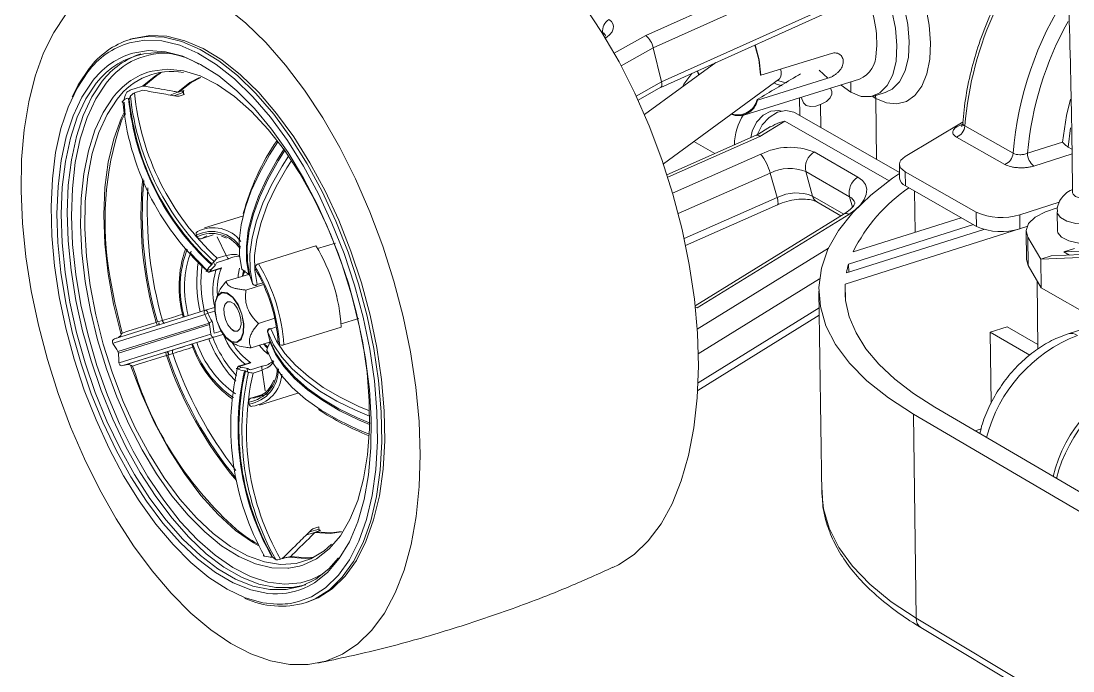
# Model space of a CAD drawing. Header units: millimetres. Extents: x -151 to 157, y -71 to 282.
# Drawn here: x -151.3 to -66.5, y 12.4 to 64.8 of the extents above; entities that cross this region are included whole.
import ezdxf

# ---------------------------------------------------------------- set-up
doc = ezdxf.new("R2010")
doc.units = ezdxf.units.MM

msp = doc.modelspace()

# ---------------------------------------------------------------- linework, layer by layer
at = {"color": 8, "linetype": 'Continuous', "lineweight": 15}
for p, q in [((-100.89, 63.614), (-80.064, 72.964)), ((-81.057, 71.27), (-100.299, 62.625)), ((-99.643, 59.871), (-80.907, 68.303)), ((-103.446, 62.182), (-100.89, 63.614)), ((-100.299, 62.625), (-102.891, 61.172)), ((-86.212, 60.167), (-86.912, 60.807)), ((-101.675, 58.73), (-99.643, 59.871)), ((-88.485, 57.164), (-88.507, 58.591)), ((-82.366, 58.539), (-82.655, 58.718)), ((-86.806, 58.043), (-86.777, 56.188)), ((-81.287, 51.897), (-89.693, 56.71)), ((-75.46, 56.398), (-75.371, 56.425)), ((-75.38, 56.363), (-75.46, 56.398)), ((-66.656, 56.162), (-66.834, 54.599)), ((-91.711, 55.471), (-99.138, 52.197)), ((-98.744, 50.898), (-91.619, 54.041)), ((-66.53, 54.06), (-69.619, 53.089)), ((-90.869, 52.523), (-98.291, 49.246)), ((-79.225, 51.077), (-79.18, 47.75)), ((-97.813, 47.234), (-90.314, 50.548)), ((-87.455, 50.665), (-84.937, 49.214)), ((-84.476, 50.611), (-84.243, 49.776)), ((-96.76, 39.919), (-86.171, 46.464)), ((-135.92, 44.769), (-136.287, 44.656)), ((-86.897, 43.992), (-96.672, 37.943)), ((-96.691, 35.592), (-86.93, 41.641)), ((-136.472, 41.118), (-136.632, 41.068)), ((-135.665, 41.388), (-136.223, 41.215)), ((-136.679, 39.32), (-135.98, 39.539)), ((-143.778, 38.819), (-143.881, 38.785)), ((-143.394, 37.218), (-143.37, 37.226)), ((-142.312, 36.956), (-142.044, 36.209)), ((-133.82, 36.736), (-133.451, 36.852)), ((-127.251, 23.795), (-128.017, 23.591)), ((-128.82, 20.821), (-129.69, 20.661))]:
    msp.add_line(p, q, dxfattribs=at)
at = {"color": 7, "linetype": 'Continuous', "lineweight": 15}
for p, q in [((-99.695, 59.434), (-80.687, 67.99)), ((-104.158, 63.68), (-104.175, 63.652)), ((-142.266, 63.373), (-142.501, 63.302)), ((-99.643, 59.871), (-100.299, 62.625)), ((-85.934, 62.171), (-91.618, 60.419)), ((-95.263, 61.429), (-101.006, 57.231)), ((-91.618, 60.419), (-91.658, 60.456)), ((-101.525, 58.405), (-99.691, 59.436)), ((-99.487, 53.261), (-90.122, 60.122)), ((-93.005, 57.199), (-83.674, 60.086)), ((-91.891, 58.412), (-86.212, 60.167)), ((-138.138, 58.854), (-138.284, 59.145)), ((-88.367, 58.634), (-88.179, 58.176)), ((-85.914, 59.107), (-86.019, 59.361)), ((-82.524, 58.735), (-81.53, 59.043)), ((-142.88, 57.204), (-142.974, 58.237)), ((-92.666, 57.438), (-92.301, 57.686)), ((-80.441, 52.566), (-88.871, 57.385)), ((-90.856, 56.267), (-92.001, 55.564)), ((-89.693, 56.71), (-91.711, 55.471)), ((-75.316, 56.658), (-79.991, 53.847)), ((-75.178, 56.318), (-71.284, 54.113)), ((-91.994, 55.567), (-99.2, 52.391)), ((-71.946, 53.218), (-75.838, 55.427)), ((-97.02, 55.068), (-95.334, 54.095)), ((-70.116, 54.12), (-67.308, 55.001)), ((-66.834, 54.599), (-66.536, 54.444)), ((-87.327, 54.22), (-83.793, 52.193)), ((-84.476, 50.611), (-88.007, 52.642)), ((-88.007, 52.642), (-87.455, 50.665)), ((-80.451, 53.231), (-80.435, 52.1)), ((-79.982, 52.633), (-74.253, 49.359)), ((-79.982, 52.633), (-79.967, 51.502)), ((-90.869, 52.523), (-90.314, 50.548)), ((-80.44, 52.491), (-81.005, 52.096)), ((-87.11, 50.197), (-85.163, 49.075)), ((-87.11, 50.197), (-87.093, 50.188)), ((-67.555, 50.17), (-70.753, 49.159)), ((-97.698, 46.691), (-90.295, 49.963)), ((-84.898, 49.238), (-96.927, 41.812)), ((-74.239, 48.223), (-74.253, 49.359)), ((-67.732, 49.396), (-67.716, 47.87)), ((-133.417, 49.035), (-136.487, 48.09)), ((-84.53, 49.187), (-96.75, 41.641)), ((-84.549, 45.185), (-74.484, 48.363)), ((-75.462, 48.923), (-84.184, 46.172)), ((-70.753, 49.159), (-70.74, 48.024)), ((-137.076, 47.382), (-137.148, 47.527)), ((-135.792, 47.526), (-136.76, 47.228)), ((-84.722, 44.475), (-73.633, 47.98)), ((-70.24, 47.839), (-70.216, 45.553)), ((-134.734, 45.885), (-135.476, 47.372)), ((-127.372, 46.426), (-125.938, 46.869)), ((-69.054, 45.568), (-70.094, 47.34)), ((-70.069, 45.053), (-70.094, 47.34)), ((-136.287, 44.656), (-137.684, 46.106)), ((-132.141, 45.211), (-127.504, 46.645)), ((-68.202, 45.839), (-69.054, 45.568)), ((-63.238, 46.056), (-68.202, 45.839)), ((-66.328, 46.434), (-67.179, 46.164)), ((-67.179, 46.164), (-62.213, 46.382)), ((-67.179, 46.164), (-66.723, 45.903)), ((-135.642, 45.061), (-135.776, 45.33)), ((-69.054, 45.568), (-64.093, 45.783)), ((-69.03, 43.276), (-69.054, 45.568)), ((-136.124, 44.527), (-135.283, 44.787)), ((-136.076, 44.574), (-135.135, 44.865)), ((-132.94, 44.35), (-134.743, 43.792)), ((-133.25, 44.668), (-133.429, 44.199)), ((-132.27, 44.753), (-132.282, 44.749)), ((-126.36, 44.291), (-126.354, 44.295)), ((-131.736, 43.524), (-133.147, 43.086)), ((-84.821, 42.524), (-84.837, 43.562)), ((-69.356, 43.834), (-69.297, 38.308)), ((-135.322, 42.938), (-135.526, 42.503)), ((-86.951, 42.984), (-86.696, 26.697)), ((-136.426, 41.46), (-135.693, 41.688)), ((-134.825, 41.98), (-134.875, 41.828)), ((-136.632, 41.068), (-143.778, 38.819)), ((-136.426, 41.46), (-143.755, 39.149)), ((-130.831, 40.807), (-132.143, 40.398)), ((-125.481, 40.356), (-124.051, 40.803)), ((-96.719, 34.985), (-86.921, 41.059)), ((-136.127, 40.426), (-143.473, 38.12)), ((-136.089, 40.303), (-143.435, 37.998)), ((-140.129, 40.278), (-140.17, 40.428)), ((-130.098, 38.654), (-125.466, 40.101)), ((-71.773, 40.114), (-73.123, 39.682)), ((-64.084, 40.437), (-66.849, 39.551)), ((-136.679, 39.32), (-143.37, 37.226)), ((-135.748, 39.283), (-143.082, 36.99)), ((-136.157, 39.154), (-137.123, 38.854)), ((-136.157, 39.154), (-135.831, 39.256)), ((-135.015, 39.511), (-135.831, 39.256)), ((-134.267, 39.871), (-134.139, 39.774)), ((-131.4, 39.687), (-131.398, 39.682)), ((-139.017, 38.257), (-139.444, 38.124)), ((-137.449, 38.752), (-137.528, 38.727)), ((-134.42, 38.946), (-134.005, 38.703)), ((-131.243, 38.889), (-132.737, 38.423)), ((-131.714, 38.742), (-131.441, 38.518)), ((-130.465, 38.956), (-130.477, 38.952)), ((-139.357, 37.833), (-139.456, 38.118)), ((-143.082, 36.99), (-142.934, 37.036)), ((-132.919, 37.198), (-133.759, 36.935)), ((-132.753, 37.218), (-133.693, 36.924)), ((-133.059, 36.77), (-133.017, 36.475)), ((-131.845, 36.61), (-131.61, 34.963)), ((-132.922, 34.048), (-132.9, 33.887)), ((-131.788, 34.655), (-132.75, 34.354)), ((-132.246, 34.432), (-131.279, 34.736)), ((-132.046, 33.798), (-128.96, 34.768)), ((-12.685, -4.359), (-77.595, 33.633)), ((-79.324, 33.077), (-14.451, -4.974)), ((-79.324, 33.077), (-79.102, 16.617)), ((-74.347, 31.732), (-73.867, 31.887)), ((-128.268, 23.344), (-127.591, 23.524)), ((-130.367, 21.376), (-130.219, 21.424)), ((-128.378, 17.855), (-128.145, 17.93)), ((-79.102, 16.617), (-14.536, -22.082)), ((-78.724, 15.865), (-14.167, -22.855))]:
    msp.add_line(p, q, dxfattribs=at)
at = {"color": 144, "linetype": 'Continuous', "lineweight": 0}
for p, q in [((-104.371, 63.84), (-104.459, 63.89)), ((-104.335, 63.691), (-104.371, 63.84)), ((-96.764, 60.753), (-96.64, 60.422)), ((-96.61, 60.444), (-96.732, 60.768)), ((-142.159, 59.328), (-141.48, 59.533)), ((-84.381, 59.868), (-84.368, 59.033)), ((-141.469, 59.201), (-142.148, 58.996)), ((-138.584, 59.06), (-139.272, 58.815)), ((-138.96, 58.76), (-138.223, 59.023)), ((-138.548, 59.065), (-138.149, 59.185)), ((-138.138, 58.854), (-138.537, 58.733)), ((-82.296, 53.626), (-82.366, 58.539)), ((-91.891, 58.412), (-91.932, 58.449)), ((-79.967, 51.502), (-74.239, 48.223)), ((-84.837, 43.562), (-70.17, 48.204)), ((-135.469, 45.658), (-134.734, 45.885)), ((-134.528, 45.608), (-135.469, 45.317)), ((-132.437, 44.858), (-132.402, 44.973)), ((-126.711, 45.144), (-126.71, 45.147)), ((-84.539, 44.532), (-84.549, 45.185)), ((-70.069, 45.053), (-70.216, 45.553)), ((-70.069, 45.053), (-69.03, 43.276)), ((-132.625, 43.621), (-132.624, 43.616)), ((-132.257, 43.528), (-131.802, 43.669)), ((7.275, -0.514), (-69.03, 43.276)), ((-125.83, 42.588), (-125.842, 42.614)), ((-140.28, 40.508), (-139.883, 40.631)), ((-130.694, 40.109), (-131.148, 39.968)), ((-69.301, 38.686), (-71.773, 40.114)), ((-135.015, 39.511), (-135.748, 39.283)), ((-135.72, 39.601), (-135.161, 39.775)), ((-73.123, 39.682), (-73.056, 33.96)), ((-69.932, 37.836), (-73.123, 39.682)), ((-139.413, 38.134), (-139.017, 38.257)), ((-130.543, 38.775), (-130.448, 38.701)), ((-139.054, 37.968), (-139.45, 37.845)), ((-132.773, 36.66), (-131.832, 36.955)), ((-131.845, 36.61), (-132.579, 36.381)), ((-127.675, 23.862), (-127.278, 23.989)), ((-127.278, 23.989), (-127.233, 23.667)), ((-127.099, 23.71), (-127.496, 23.583))]:
    msp.add_line(p, q, dxfattribs=at)
at = {"color": 8, "linetype": 'Continuous', "lineweight": 15, "flags": 128}
for points in [[(-81.558, 59.035), (-81.024, 59.29), (-80.434, 59.889), (-79.995, 60.758), (-79.73, 61.856), (-79.652, 63.127), (-79.766, 64.506), (-80.066, 65.925), (-80.536, 67.31), (-80.811, 67.934)], [(-78.501, 66.605), (-78.321, 65.933), (-78.045, 64.46), (-77.939, 63.031), (-78.009, 61.701), (-78.25, 60.521), (-78.653, 59.538), (-79.202, 58.789), (-79.876, 58.301), (-80.648, 58.094), (-81.489, 58.175), (-82.366, 58.539)], [(-103.878, 64.896), (-103.679, 64.746), (-103.55, 64.567), (-103.497, 64.364), (-103.523, 64.147), (-103.625, 63.923), (-103.8, 63.701), (-104.042, 63.489), (-104.17, 63.399)], [(-142.501, 63.302), (-142.458, 63.315), (-141.144, 63.542), (-139.757, 63.48), (-138.314, 63.128), (-136.833, 62.489), (-135.333, 61.57), (-133.834, 60.382), (-132.354, 58.94), (-130.913, 57.26), (-129.529, 55.365), (-128.221, 53.278), (-127.006, 51.027), (-125.9, 48.639), (-124.917, 46.147), (-124.07, 43.583), (-123.371, 40.979), (-122.828, 38.371), (-122.448, 35.792), (-122.236, 33.275), (-122.195, 30.854), (-122.325, 28.559), (-122.623, 26.42), (-123.086, 24.464), (-123.706, 22.716), (-124.476, 21.197), (-125.384, 19.926), (-126.42, 18.917), (-127.568, 18.184), (-128.378, 17.855)], [(-128.325, 19.315), (-129.423, 19.081), (-130.736, 19.081), (-132.102, 19.361), (-133.505, 19.917), (-134.926, 20.741), (-136.347, 21.821), (-137.749, 23.142), (-139.114, 24.687), (-140.427, 26.435), (-141.669, 28.365), (-142.826, 30.451), (-143.882, 32.667), (-144.826, 34.985), (-145.645, 37.375), (-146.328, 39.808), (-146.868, 42.252), (-147.257, 44.678), (-147.49, 47.054), (-147.564, 49.35), (-147.477, 51.537), (-147.232, 53.588), (-146.829, 55.475), (-146.274, 57.175), (-145.574, 58.664), (-144.737, 59.923)], [(-67.308, 55.001), (-66.984, 57.158), (-66.665, 58.493)], [(-142.926, 57.306), (-143.124, 56.881), (-143.224, 56.65)], [(-90.295, 49.963), (-90.294, 49.963), (-90.257, 50.005), (-90.24, 50.089), (-90.244, 50.211), (-90.269, 50.365), (-90.314, 50.548)], [(-62.681, 49.446), (-62.753, 49.19), (-63.106, 48.848), (-63.713, 48.576), (-64.501, 48.406), (-65.374, 48.359), (-66.227, 48.44), (-66.956, 48.64), (-67.474, 48.934), (-67.717, 49.287), (-67.732, 49.396)], [(-133.786, 44.088), (-133.766, 44.29), (-133.666, 44.838)], [(-133.242, 44.592), (-133.293, 44.495), (-133.408, 44.206)], [(-144.094, 44.053), (-143.731, 42.055), (-143.14, 39.614)], [(-96.75, 41.641), (-96.883, 41.703), (-96.93, 41.716)], [(-131.371, 37.918), (-131.69, 38.192), (-132.088, 38.626)], [(-131.709, 38.744), (-131.597, 38.662), (-131.351, 38.518)], [(-86.696, 26.697), (-86.572, 25.436), (-86.121, 23.868), (-85.344, 22.323), (-84.245, 20.812), (-82.831, 19.349), (-81.112, 17.947), (-79.102, 16.617)], [(-127.936, 19.709), (-127.511, 19.89), (-126.805, 20.289)]]:
    msp.add_lwpolyline(points, dxfattribs=at)
at = {"color": 7, "linetype": 'Continuous', "lineweight": 15, "flags": 128}
for points in [[(-84.368, 59.033), (-83.527, 58.702), (-82.73, 58.684), (-82.019, 58.982), (-81.43, 59.58), (-80.991, 60.45), (-80.726, 61.548), (-80.649, 62.819), (-80.763, 64.199), (-81.063, 65.618), (-81.534, 67.005), (-81.753, 67.51)], [(-128.906, 17.954), (-127.86, 18.352), (-126.724, 19.078), (-125.7, 20.076), (-124.801, 21.334), (-124.04, 22.837), (-123.427, 24.567), (-122.969, 26.503), (-122.675, 28.62), (-122.547, 30.89), (-122.587, 33.286), (-122.797, 35.776), (-123.173, 38.328), (-123.71, 40.909), (-124.402, 43.485), (-125.24, 46.022), (-126.213, 48.488), (-127.307, 50.851), (-128.509, 53.079), (-129.803, 55.144), (-131.172, 57.019), (-132.598, 58.681), (-134.062, 60.109), (-135.545, 61.285), (-137.029, 62.194), (-138.494, 62.827), (-139.922, 63.176), (-141.295, 63.238), (-142.539, 63.029)], [(-92.11, 62.848), (-91.801, 61.669), (-91.658, 60.456)], [(-91.618, 60.419), (-91.76, 61.652), (-92.077, 62.863)], [(-142.529, 62.119), (-142.278, 62.195), (-140.998, 62.396), (-139.647, 62.311), (-138.243, 61.94), (-136.804, 61.286), (-135.348, 60.358), (-133.896, 59.165), (-132.466, 57.724), (-131.079, 56.053), (-129.751, 54.174), (-128.502, 52.111), (-127.349, 49.893), (-126.307, 47.548), (-125.39, 45.109), (-124.611, 42.607), (-123.98, 40.078), (-123.506, 37.555), (-123.194, 35.072), (-123.05, 32.662), (-123.075, 30.358), (-123.267, 28.191), (-123.624, 26.189), (-124.141, 24.378), (-124.81, 22.782), (-125.622, 21.421), (-126.565, 20.313), (-127.627, 19.471), (-128.114, 19.194)], [(-145.907, 60.675), (-146.771, 59.378), (-147.496, 57.847), (-148.073, 56.103), (-148.497, 54.168), (-148.762, 52.065), (-148.867, 49.822), (-148.808, 47.465), (-148.589, 45.025), (-148.212, 42.53), (-147.681, 40.01), (-147.004, 37.497), (-146.187, 35.021), (-145.242, 32.612), (-144.18, 30.299), (-143.013, 28.11), (-141.756, 26.073), (-140.423, 24.211), (-139.031, 22.549), (-137.596, 21.107), (-136.136, 19.904), (-134.67, 18.955), (-133.214, 18.273), (-131.788, 17.867), (-130.636, 17.745)], [(-147.163, 58.677), (-146.679, 59.64), (-145.806, 60.951)], [(-141.48, 59.533), (-140.438, 60.376), (-139.951, 60.65)], [(-140.035, 60.556), (-140.335, 60.379), (-141.376, 59.537)], [(-141.062, 60.65), (-140.726, 60.745), (-139.494, 60.899), (-138.195, 60.77), (-136.847, 60.358), (-135.468, 59.668), (-134.079, 58.709), (-132.699, 57.494), (-131.349, 56.039), (-130.047, 54.365), (-128.812, 52.495), (-127.663, 50.456), (-126.617, 48.278), (-125.687, 45.991), (-124.889, 43.628), (-124.234, 41.225), (-123.731, 38.816), (-123.387, 36.435), (-123.207, 34.117), (-123.194, 31.896), (-123.347, 29.804), (-123.664, 27.869), (-124.139, 26.12), (-124.766, 24.581), (-125.535, 23.273), (-126.435, 22.214), (-127.451, 21.419), (-128.571, 20.896), (-128.82, 20.821)], [(-136.784, 60.233), (-137.577, 59.834), (-138.548, 59.065)], [(-97.945, 59.468), (-97.831, 59.683), (-97.195, 60.559)], [(-130.981, 18.591), (-131.376, 18.62), (-132.758, 18.904), (-134.176, 19.467), (-135.612, 20.301), (-137.048, 21.393), (-138.465, 22.729), (-139.845, 24.292), (-141.172, 26.061), (-142.428, 28.013), (-143.597, 30.123), (-144.666, 32.364), (-145.62, 34.708), (-146.448, 37.125), (-147.139, 39.585), (-147.685, 42.057), (-148.078, 44.51), (-148.314, 46.913), (-148.39, 49.235), (-148.303, 51.447), (-148.055, 53.521), (-147.649, 55.43), (-147.089, 57.148), (-146.381, 58.654), (-145.535, 59.928)], [(-145.221, 59.777), (-146.058, 58.518), (-146.758, 57.028), (-147.313, 55.329), (-147.715, 53.441), (-147.96, 51.39), (-148.046, 49.202), (-147.972, 46.906), (-147.738, 44.529), (-147.349, 42.103), (-146.81, 39.658), (-146.126, 37.225), (-145.307, 34.835), (-144.363, 32.516), (-143.307, 30.3), (-142.15, 28.213), (-140.908, 26.283), (-139.595, 24.534), (-138.23, 22.989), (-136.828, 21.667), (-135.408, 20.587), (-133.987, 19.763), (-132.585, 19.207), (-131.218, 18.926), (-129.906, 18.926), (-128.664, 19.208), (-127.511, 19.769), (-126.46, 20.602), (-125.691, 21.475)], [(-144.423, 59.772), (-145.265, 58.502), (-145.967, 56.996), (-146.519, 55.275), (-146.915, 53.363), (-147.149, 51.285), (-147.22, 49.07), (-147.126, 46.746), (-146.87, 44.344), (-146.454, 41.896), (-145.884, 39.434), (-145.169, 36.989), (-144.317, 34.595), (-143.338, 32.282), (-142.247, 30.08), (-141.058, 28.019), (-139.784, 26.125), (-138.444, 24.425), (-137.055, 22.94), (-135.634, 21.691), (-134.201, 20.696), (-132.774, 19.968), (-131.374, 19.518), (-130.017, 19.353), (-128.724, 19.477), (-127.936, 19.709)], [(-138.654, 59.059), (-137.682, 59.829), (-136.91, 60.221)], [(-99.7, 59.432), (-99.696, 59.434), (-99.652, 59.474), (-99.623, 59.54), (-99.612, 59.631), (-99.619, 59.743), (-99.643, 59.871)], [(-90.288, 60), (-89.799, 59.86), (-89.518, 59.811)], [(-84.368, 59.033), (-85.161, 59.621), (-85.165, 59.625)], [(-129.69, 20.661), (-129.777, 20.653), (-131.052, 20.692), (-132.378, 21.011), (-133.737, 21.605), (-135.11, 22.464), (-136.477, 23.576), (-137.821, 24.925), (-139.122, 26.492), (-140.362, 28.254), (-141.526, 30.187), (-142.597, 32.265), (-143.561, 34.459), (-144.405, 36.74), (-145.118, 39.075), (-145.689, 41.434), (-146.112, 43.784), (-146.379, 46.094), (-146.488, 48.331), (-146.436, 50.466), (-146.224, 52.468), (-145.854, 54.311), (-145.331, 55.968), (-144.662, 57.415), (-143.855, 58.633)], [(-143.541, 58.482), (-144.353, 57.254), (-145.023, 55.79), (-145.542, 54.112), (-145.904, 52.245), (-146.104, 50.216), (-146.14, 48.054), (-146.01, 45.79), (-145.718, 43.456), (-145.268, 41.086), (-144.666, 38.712), (-143.921, 36.369), (-143.043, 34.089), (-142.045, 31.905), (-140.941, 29.848), (-139.745, 27.946), (-138.476, 26.228), (-137.15, 24.718), (-135.787, 23.438), (-134.406, 22.407), (-133.026, 21.641), (-131.668, 21.152), (-130.352, 20.947), (-129.095, 21.031), (-127.918, 21.404), (-126.837, 22.062), (-126.25, 22.581)], [(-143.216, 39.472), (-143.82, 41.94), (-144.258, 44.399), (-144.523, 46.812), (-144.612, 49.14), (-144.523, 51.35), (-144.256, 53.405), (-143.815, 55.274), (-143.207, 56.928), (-142.925, 57.51)], [(-92.431, 55.375), (-92.324, 55.909), (-91.975, 56.618), (-91.445, 57.183), (-90.815, 57.519), (-90.18, 57.575), (-89.958, 57.52)], [(-130.579, 55.038), (-131.25, 53.987), (-132.064, 52.521), (-132.722, 51.08), (-133.215, 49.68), (-133.541, 48.335), (-133.695, 47.057), (-133.678, 45.861), (-133.489, 44.757)], [(-132.917, 44.338), (-133.104, 45.437), (-133.119, 46.629), (-132.962, 47.903), (-132.634, 49.244), (-132.137, 50.639), (-131.476, 52.075), (-130.659, 53.536), (-130.062, 54.469)], [(-130.031, 54.325), (-130.537, 53.536), (-131.37, 52.062), (-132.044, 50.612), (-132.552, 49.203), (-132.888, 47.848), (-133.051, 46.562), (-133.038, 45.359), (-132.85, 44.25)], [(-132.625, 43.621), (-132.816, 44.751), (-132.827, 45.977), (-132.658, 47.288), (-132.31, 48.669), (-131.786, 50.106), (-131.092, 51.584), (-130.234, 53.087), (-129.71, 53.897)], [(-129.515, 53.47), (-129.857, 52.937), (-130.715, 51.443), (-131.41, 49.974), (-131.934, 48.546), (-132.284, 47.173), (-132.455, 45.87), (-132.446, 44.65), (-132.257, 43.528)], [(-79.991, 53.847), (-80.189, 53.706), (-80.334, 53.554), (-80.422, 53.396), (-80.451, 53.234), (-80.42, 53.073), (-80.33, 52.917), (-80.183, 52.769), (-79.982, 52.633)], [(-79.324, 33.077), (-81.344, 34.384), (-83.07, 35.762), (-84.49, 37.2), (-85.594, 38.685), (-86.374, 40.204), (-86.826, 41.746), (-86.949, 43.296), (-86.743, 44.842), (-86.213, 46.373), (-85.364, 47.875), (-84.206, 49.337), (-82.748, 50.748), (-81.005, 52.096)], [(-83.793, 52.193), (-83.431, 51.92), (-83.193, 51.588), (-83.088, 51.212), (-83.122, 50.805), (-83.291, 50.383), (-83.591, 49.961), (-84.009, 49.558), (-84.53, 49.187)], [(-67.743, 49.709), (-68.674, 49.405), (-69.504, 48.964), (-70.038, 48.449), (-70.239, 47.895), (-70.094, 47.34)], [(-136.293, 47.454), (-136.411, 47.413), (-136.76, 47.228)], [(-134.728, 47.262), (-134.785, 47.289), (-135.116, 47.42)], [(-133.35, 44.647), (-133.422, 44.223), (-133.424, 44.2)], [(-84.837, 43.562), (-84.79, 42.245), (-84.493, 40.932), (-83.946, 39.633), (-83.15, 38.355), (-82.111, 37.108), (-80.834, 35.9), (-79.325, 34.739), (-77.595, 33.633)], [(-134.668, 42.856), (-135.104, 42.904), (-135.447, 42.643), (-135.644, 42.113), (-135.666, 41.395), (-135.509, 40.598), (-135.199, 39.843), (-134.78, 39.244), (-134.318, 38.893), (-133.882, 38.844), (-133.539, 39.103), (-133.341, 39.632), (-133.318, 40.351), (-133.475, 41.15), (-133.787, 41.907), (-134.206, 42.506), (-134.668, 42.856)], [(-134.665, 42.816), (-134.211, 42.473), (-133.801, 41.886), (-133.495, 41.145), (-133.342, 40.362), (-133.364, 39.657), (-133.558, 39.138), (-133.895, 38.884), (-134.322, 38.933), (-134.775, 39.277), (-135.184, 39.864), (-135.489, 40.604), (-135.642, 41.385), (-135.621, 42.088), (-135.427, 42.608), (-135.092, 42.863), (-134.665, 42.816)], [(-134.354, 39.946), (-134.082, 39.77), (-133.833, 39.775), (-133.644, 39.959), (-133.546, 40.295), (-133.552, 40.732), (-133.662, 41.202), (-133.86, 41.635), (-134.114, 41.964), (-134.386, 42.139), (-134.635, 42.134), (-134.823, 41.949), (-134.921, 41.613), (-134.915, 41.177), (-134.805, 40.707), (-134.608, 40.275), (-134.354, 39.946)], [(-143.14, 39.614), (-142.668, 39.761), (-140.781, 40.35), (-140.385, 40.474)], [(-131.148, 39.968), (-130.677, 38.959), (-130.011, 37.971), (-129.156, 37.015), (-128.119, 36.1), (-126.913, 35.236), (-125.547, 34.433), (-124.038, 33.698), (-123.182, 33.338)], [(-123.192, 32.913), (-124.317, 33.385), (-125.82, 34.126), (-127.179, 34.935), (-128.38, 35.803), (-129.412, 36.722), (-130.264, 37.681), (-130.928, 38.671), (-131.398, 39.682)], [(-131.226, 39.036), (-130.757, 38.029), (-130.093, 37.043), (-129.242, 36.088), (-128.211, 35.174), (-127.01, 34.31), (-125.652, 33.507), (-124.15, 32.772), (-123.13, 32.344)], [(-131.726, 38.738), (-131.46, 38.458), (-131.417, 38.418)], [(-131.463, 38.254), (-130.98, 37.219), (-130.294, 36.206), (-129.412, 35.226), (-128.343, 34.289), (-127.097, 33.406), (-125.688, 32.587), (-124.131, 31.839), (-123.224, 31.464)], [(-123.18, 32.25), (-124.061, 32.618), (-125.583, 33.356), (-126.96, 34.163), (-128.177, 35.031), (-129.223, 35.952), (-130.085, 36.914), (-130.757, 37.909), (-131.231, 38.925)], [(-142.934, 37.036), (-141.009, 37.636), (-139.624, 38.068)], [(-139.556, 37.814), (-140.028, 37.667), (-141.916, 37.079), (-142.312, 36.956)], [(-125.435, 23.584), (-126.35, 23.45), (-127.587, 23.528)], [(-127.496, 23.583), (-126.262, 23.506), (-125.474, 23.611)], [(-127.941, 21.466), (-128.356, 21.436), (-129.707, 21.546)], [(-129.556, 21.59), (-128.222, 21.493), (-127.666, 21.547)]]:
    msp.add_lwpolyline(points, dxfattribs=at)
at = {"color": 144, "linetype": 'Continuous', "lineweight": 0, "flags": 128}
for points in [[(-147.696, 65.288), (-148.653, 63.863), (-149.472, 62.205), (-150.146, 60.332), (-150.669, 58.263), (-151.035, 56.019), (-151.242, 53.624), (-151.289, 51.1), (-151.174, 48.475), (-150.9, 45.773), (-150.47, 43.021), (-149.887, 40.247), (-149.159, 37.477), (-148.291, 34.739), (-147.293, 32.06), (-146.174, 29.465), (-144.945, 26.982), (-143.619, 24.633), (-142.207, 22.443), (-140.724, 20.433), (-139.184, 18.624), (-137.602, 17.035), (-135.994, 15.681), (-134.376, 14.578), (-132.765, 13.737), (-131.175, 13.169), (-129.625, 12.879), (-128.128, 12.872), (-126.702, 13.15), (-125.361, 13.711), (-124.119, 14.55), (-122.99, 15.66), (-121.986, 17.031), (-121.117, 18.65), (-120.394, 20.499), (-119.825, 22.562), (-119.416, 24.817), (-119.173, 27.24), (-119.097, 29.807), (-119.191, 32.489), (-119.454, 35.26), (-119.883, 38.089), (-120.475, 40.947), (-121.222, 43.802), (-122.117, 46.623), (-123.15, 49.382), (-124.31, 52.047), (-125.584, 54.591), (-126.96, 56.986), (-128.421, 59.208), (-129.952, 61.233), (-131.537, 63.039), (-133.158, 64.609), (-134.799, 65.927)], [(-103.56, 20.694), (-103.117, 20.913), (-101.854, 21.755), (-100.703, 22.865), (-99.676, 24.233), (-98.786, 25.846), (-98.041, 27.687), (-97.45, 29.739), (-97.021, 31.979), (-96.757, 34.386), (-96.663, 36.934), (-96.74, 39.597), (-96.987, 42.345), (-97.402, 45.15), (-97.982, 47.982), (-98.718, 50.81), (-99.605, 53.604), (-100.632, 56.335), (-101.788, 58.972), (-103.062, 61.488), (-104.438, 63.856), (-105.902, 66.051)], [(-128.145, 17.93), (-127.335, 18.259), (-126.186, 18.992), (-125.151, 20.001), (-124.242, 21.272), (-123.472, 22.791), (-122.852, 24.539), (-122.389, 26.495), (-122.09, 28.634), (-121.961, 30.928), (-122.001, 33.349), (-122.213, 35.866), (-122.592, 38.445), (-123.135, 41.053), (-123.835, 43.656), (-124.681, 46.22), (-125.664, 48.712), (-126.771, 51.099), (-127.986, 53.351), (-129.294, 55.437), (-130.677, 57.332), (-132.118, 59.011), (-133.598, 60.453), (-135.098, 61.641), (-136.598, 62.56), (-138.079, 63.199), (-139.522, 63.551), (-140.909, 63.613), (-142.224, 63.385), (-142.266, 63.373)], [(-88.427, 60.522), (-88.578, 60.421), (-88.807, 60.296)], [(-90.58, 59.786), (-90.377, 59.683), (-89.916, 59.566)], [(-85.914, 59.107), (-85.898, 58.878), (-86.044, 58.585), (-86.343, 58.3), (-86.749, 58.067), (-87.2, 57.922), (-87.628, 57.887), (-87.967, 57.967)], [(-82.394, 58.775), (-82.388, 58.749), (-82.366, 58.539)], [(-82.366, 58.539), (-82.388, 58.749), (-82.394, 58.775)], [(-87.967, 57.967), (-88.166, 58.149), (-88.179, 58.176)], [(-91.905, 55.623), (-91.897, 55.646), (-91.513, 56.398), (-90.955, 57.015), (-90.293, 57.421), (-89.605, 57.569), (-88.975, 57.439), (-88.871, 57.385)], [(-66.484, 50.938), (-66.448, 50.814), (-66.24, 50.628), (-65.877, 50.491), (-65.414, 50.423), (-64.921, 50.436), (-64.474, 50.528), (-64.141, 50.683), (-63.972, 50.879), (-63.957, 50.962)], [(-67.716, 47.87), (-67.686, 47.711), (-67.382, 47.348), (-66.789, 47.057), (-65.985, 46.877), (-65.075, 46.832)], [(-136.318, 44.654), (-136.343, 44.625), (-136.36, 44.603), (-136.369, 44.589), (-136.37, 44.584), (-136.361, 44.589), (-136.343, 44.603), (-136.318, 44.626), (-136.287, 44.656)], [(-136.287, 44.656), (-136.261, 44.612), (-136.233, 44.575), (-136.203, 44.547), (-136.172, 44.53), (-136.143, 44.524), (-136.117, 44.53), (-136.094, 44.547), (-136.076, 44.574)], [(-136.426, 41.46), (-136.457, 41.444), (-136.482, 41.416), (-136.5, 41.378), (-136.511, 41.332), (-136.513, 41.28), (-136.507, 41.225), (-136.493, 41.17), (-136.472, 41.118)], [(-136.426, 41.46), (-136.398, 41.463), (-136.369, 41.453), (-136.338, 41.433), (-136.309, 41.403), (-136.281, 41.364), (-136.256, 41.318), (-136.237, 41.268), (-136.223, 41.215)], [(-139.883, 40.631), (-139.868, 40.583), (-139.848, 40.538), (-139.824, 40.498), (-139.797, 40.464), (-139.77, 40.437), (-139.741, 40.42), (-139.714, 40.413), (-139.689, 40.415)], [(-135.98, 39.539), (-135.968, 39.484), (-135.948, 39.43), (-135.922, 39.382), (-135.891, 39.34), (-135.856, 39.309), (-135.819, 39.288), (-135.782, 39.279), (-135.748, 39.283)], [(-139.017, 38.257), (-139.039, 38.245), (-139.057, 38.223), (-139.07, 38.193), (-139.078, 38.155), (-139.081, 38.112), (-139.077, 38.065), (-139.068, 38.017), (-139.054, 37.968)], [(-132.166, 22.47), (-132.542, 22.688), (-133.98, 23.699), (-135.403, 24.984), (-136.789, 26.52), (-138.116, 28.285), (-139.365, 30.25), (-140.515, 32.385), (-141.551, 34.656), (-142.455, 37.03)], [(-133.82, 36.736), (-133.863, 36.743), (-133.896, 36.747), (-133.919, 36.749), (-133.929, 36.748), (-133.926, 36.745), (-133.911, 36.739), (-133.884, 36.731), (-133.846, 36.721)], [(-133.693, 36.924), (-133.723, 36.936), (-133.751, 36.937), (-133.777, 36.927), (-133.797, 36.905), (-133.812, 36.873), (-133.822, 36.833), (-133.824, 36.787), (-133.82, 36.736)]]:
    msp.add_lwpolyline(points, dxfattribs=at)
at = {"color": 8, "linetype": 'Continuous', "lineweight": 15}
for centre, radius, start, end in [((-47.179, 53.954), 28.099, 135.13852, 175.17357), ((-43.597, 51.838), 27.78, 146.97444, 175.30371), ((-43.835, 51.864), 26.378, 150.73793, 175.09357), ((-104.555, 63.464), 0.419, 15.20542, 63.9782), ((-140.709, 56.823), 6.471, 106.4311, 143.45924), ((-140.438, 56.091), 6.38, 109.13134, 143.03255), ((-139.713, 56.142), 6.288, 107.74864, 143.03646), ((-139.654, 56.267), 5.918, 84.36946, 143.68296), ((-139.189, 55.113), 5.845, 108.68832, 142.97119), ((-110.679, 49.123), 30.939, 174.55752, 196.2341), ((-86.723, 50.843), 0.753, 193.66315, 239.08369), ((-84.871, 49.824), 0.881, 17.32414, 63.31311), ((-84.755, 48.919), 0.35, 49.95051, 114.20403), ((-134.143, 44.589), 1.372, 68.34894, 114.56884), ((-127.174, 43.701), 9.948, 169.91099, 193.79863), ((-130.752, 43.128), 4.715, 158.37445, 185.50585), ((-61.703, 28.131), 12.122, 111.25025, 165.35367), ((-66.607, 38.662), 0.921, 56.32503, 105.21239), ((-130.147, 41.127), 4.698, 208.98612, 236.31044), ((-110.229, 47.551), 30.902, 198.36727, 219.93832), ((-132.099, 38.017), 1.377, 280.18133, 329.26936), ((-56.457, 25.138), 11.969, 110.80708, 165.89716), ((-56.02, 24.823), 12.168, 111.3957, 165.36999), ((-125.637, 33.976), 13.138, 230.73769, 240.01629), ((-130.686, 24.299), 5.716, 267.03712, 296.73538), ((-130.489, 23.792), 6.05, 268.61493, 285.17599), ((-78.259, 16.569), 0.844, 176.74703, 236.54001)]:
    msp.add_arc(centre, radius, start, end, dxfattribs=at)
at = {"color": 144, "linetype": 'Continuous', "lineweight": 0}
for centre, radius, start, end in [((-90.753, 63.048), 8.472, 354.37286, 26.76458), ((-84.615, 62.177), 2.293, 294.23407, 1.01345), ((-141.419, 59.322), 0.22, 78.63244, 106.24371), ((-137.862, 59.029), 0.327, 151.4493, 212.34582), ((-93.456, 58.756), 1.603, 249.06822, 347.5755), ((-93.469, 58.795), 1.576, 251.3977, 347.30461), ((-79.669, 52.217), 0.775, 188.67059, 247.39433), ((-72.227, 52.73), 4.936, 245.93908, 287.52832), ((-135.159, 45.673), 0.475, 20.16624, 26.43437), ((-139.665, 39.267), 14.224, 3.35992, 31.24445), ((-133.41, 43.498), 2.984, 133.63087, 140.86923), ((-144.286, 37.831), 13.865, 3.59663, 31.00652), ((-77.395, 43.065), 7.462, 163.49324, 169.10842), ((-133.418, 44.779), 0.0739, 196.86462, 267.46268), ((-132.876, 44.341), 0.0411, 183.50221, 257.39887), ((-144.071, 37.898), 13.557, 3.71241, 30.89072), ((-132.349, 43.546), 0.093, 292.27946, 348.62653), ((-136.664, 41.982), 0.885, 282.55406, 299.92328), ((-138.91, 40.861), 1.525, 194.72678, 204.59801), ((-136.715, 41.747), 1.446, 293.99251, 304.89598), ((-131.213, 39.901), 0.0927, 46.07403, 102.3382), ((-126.838, 42.7), 9.971, 200.83191, 224.25825), ((-126.715, 42.787), 9.776, 201.17079, 222.5721), ((-135.035, 39.573), 0.0651, 287.67406, 311.26898), ((-131.284, 38.192), 0.19, 160.95934, 260.82744), ((-131.392, 38.276), 0.074, 123.62086, 197.52018), ((-131.196, 38.946), 0.0408, 142.44603, 211.14173), ((-138.11, 38.336), 1.538, 190.03736, 199.85035), ((-110.032, 47.634), 31.004, 198.40609, 219.48228), ((-112.834, 31.913), 20.955, 167.15149, 209.68179), ((-132.316, 36.543), 0.476, 8.17415, 14.4364), ((-112.264, 31.751), 21.212, 167.16742, 209.3786), ((-132.089, 39.438), 3.096, 253.91799, 260.88972)]:
    msp.add_arc(centre, radius, start, end, dxfattribs=at)
at = {"color": 7, "linetype": 'Continuous', "lineweight": 15}
for centre, radius, start, end in [((-103.375, 64.018), 1.012, 119.79937, 190.14265), ((-140.464, 56.94), 6.68, 107.75026, 143.09667), ((-102.109, 62.215), 1.856, 12.75056, 48.92264), ((-140.231, 55.934), 6.298, 58.67436, 142.39578), ((-139.115, 55.212), 5.504, 80.40495, 143.54562), ((-90.706, 60.567), 0.734, 322.67475, 27.14367), ((-121.318, 61.042), 21.279, 186.22731, 227.38912), ((-121.269, 61.109), 20.985, 185.77981, 227.41811), ((-122.008, 60.244), 21.162, 185.20388, 227.45126), ((-121.724, 60.564), 20.988, 185.56764, 227.42721), ((-121.646, 60.642), 21.026, 185.94919, 227.40317), ((-89.248, 54.753), 4.515, 146.49231, 179.56328), ((-119.02, 48.649), 25.492, 161.70582, 190.38593), ((-76.204, 56.388), 1.028, 290.8351, 356.1314), ((-115.023, 44.351), 18.989, 145.33892, 164.98532), ((-91.939, 55.266), 0.306, 41.98395, 100.40329), ((-89.276, 49.415), 5.185, 67.91543, 116.86565), ((-95.16, 51.345), 4.45, 15.35119, 37.28151), ((-86.539, 52.945), 1.499, 121.703, 191.66222), ((-72.315, 54.183), 1.033, 290.93431, 356.07801), ((-68.843, 54.098), 1.273, 179.01581, 232.45784), ((-89.308, 49.445), 3.452, 67.85848, 116.88728), ((-110.513, 49.159), 30.998, 174.88287, 196.20452), ((-83.001, 50.913), 1.506, 121.76694, 191.5771), ((-108.791, 49.454), 32.32, 176.67012, 195.84173), ((-88.756, 47.477), 3.443, 67.79337, 116.90683), ((-71.951, 40.06), 13.675, 124.42868, 153.45159), ((-72.24, 53.875), 4.944, 245.97495, 287.50213), ((-135.929, 45.023), 2.785, 33.02079, 115.97119), ((-135.9, 44.932), 2.718, 33.33925, 115.64044), ((-135.78, 45.335), 2.78, 36.77091, 117.16604), ((-129.529, 43.363), 9.018, 160.15689, 195.83123), ((-129.755, 43.298), 8.701, 159.27174, 195.81316), ((-129.708, 43.283), 8.401, 159.5061, 195.56564), ((-127.008, 43.703), 9.768, 171.72826, 193.44909), ((-133.898, 44.59), 1.197, 78.29416, 121.73624), ((-144.395, 37.797), 14.323, 3.42927, 31.17396), ((-129.657, 43.023), 6.155, 164.245, 192.50982), ((-132.401, 43.733), 0.251, 206.60589, 305.04078), ((-132.388, 43.699), 0.25, 199.47176, 287.30282), ((-135.674, 41.626), 0.0649, 83.55542, 107.1923), ((-131.158, 39.752), 0.25, 107.24315, 195.13145), ((-131.15, 39.717), 0.251, 89.59378, 188.0627), ((-129.31, 41.829), 6.131, 202.08146, 230.40635), ((-129.024, 41.613), 8.98, 198.74623, 234.53503), ((-129.244, 41.539), 8.665, 198.76541, 235.41113), ((-129.213, 41.579), 8.366, 199.01372, 235.17614), ((-108.838, 48.162), 31.889, 198.64279, 218.00361), ((-131.903, 38.168), 1.216, 273.3275, 320.79943), ((-113.185, 32.015), 21.19, 167.16939, 209.39305), ((-112.762, 31.892), 20.957, 167.15133, 209.68066), ((-133.363, 36.743), 2.731, 279.28119, 1.30414), ((-133.335, 36.651), 2.798, 278.95114, 1.62197), ((-114.729, 45.186), 28.752, 198.19411, 228.04508), ((-112.165, 31.724), 20.938, 167.15125, 209.61877), ((-132.917, 36.465), 2.118, 274.53654, 341.79612), ((-133.022, 36.453), 2.765, 277.55928, 356.72675), ((-115.622, 50.964), 21.044, 236.26451, 248.64093), ((-130.321, 24.766), 7.179, 246.00452, 285.70058)]:
    msp.add_arc(centre, radius, start, end, dxfattribs=at)
for points, knots in [([(-63.957, 50.962), (-63.979, 52.814), (-64.04, 58.195), (-64.264, 67.201), (-64.681, 78.027), (-65.261, 88.983), (-66.002, 100.059), (-66.905, 111.248), (-67.971, 122.539), (-69.199, 133.922), (-70.589, 145.387), (-72.142, 156.925), (-73.856, 168.524), (-75.73, 180.175), (-77.765, 191.867), (-79.957, 203.588), (-82.307, 215.328), (-84.812, 227.076), (-87.471, 238.82), (-90.28, 250.55), (-93.24, 262.253), (-96.009, 272.678), (-97.826, 279.184), (-98.562, 281.818)], [0, 0, 0, 0, 0.026046, 0.075542, 0.125037, 0.174531, 0.224024, 0.273516, 0.323007, 0.372497, 0.421986, 0.471475, 0.520963, 0.570451, 0.619938, 0.669425, 0.718911, 0.768397, 0.817884, 0.86737, 0.916856, 0.966342, 1, 1, 1, 1]), ([(-101.078, 281.113), (-100.509, 279.08), (-98.859, 273.188), (-96.236, 263.395), (-93.26, 251.728), (-90.433, 240.034), (-87.756, 228.323), (-85.232, 216.607), (-82.862, 204.897), (-80.647, 193.204), (-78.591, 181.54), (-76.693, 169.915), (-74.954, 158.34), (-73.377, 146.826), (-71.961, 135.382), (-70.706, 124.021), (-69.613, 112.75), (-68.682, 101.581), (-67.912, 90.523), (-67.302, 79.584), (-66.856, 68.776), (-66.59, 59.234), (-66.514, 53.325), (-66.484, 50.937)], [0, 0, 0, 0, 0.026045, 0.075534, 0.125025, 0.174515, 0.224006, 0.273496, 0.322986, 0.372476, 0.421966, 0.471456, 0.520945, 0.570434, 0.619921, 0.669409, 0.718895, 0.768381, 0.817865, 0.867349, 0.916832, 0.966313, 1, 1, 1, 1]), ([(-67.066, 74.078), (-67.597, 73.533), (-68.668, 72.435), (-70.117, 70.584), (-71.432, 68.605), (-72.58, 66.515), (-73.549, 64.345), (-74.327, 62.121), (-74.899, 59.87), (-75.215, 58.003), (-75.298, 56.903), (-75.326, 56.545)], [0, 0, 0, 0, 0.116337, 0.234352, 0.35237, 0.470396, 0.588439, 0.706507, 0.824607, 0.942745, 1, 1, 1, 1]), ([(-86.212, 60.167), (-86.145, 60.187), (-86.078, 60.213), (-85.942, 60.274), (-85.872, 60.31), (-85.736, 60.39), (-85.67, 60.434), (-85.54, 60.53), (-85.477, 60.583), (-85.303, 60.747), (-85.202, 60.871), (-85.052, 61.128), (-85.003, 61.264), (-84.975, 61.461), (-84.974, 61.527), (-84.986, 61.651), (-84.999, 61.711), (-85.061, 61.882), (-85.131, 61.979), (-85.268, 62.092), (-85.318, 62.123), (-85.427, 62.172), (-85.486, 62.19), (-85.669, 62.221), (-85.801, 62.212), (-85.934, 62.171)], [0, 0, 0, 0, 0.0625, 0.0625, 0.125, 0.125, 0.1875, 0.1875, 0.25, 0.25, 0.375, 0.375, 0.5, 0.5, 0.5625, 0.5625, 0.625, 0.625, 0.75, 0.75, 0.8125, 0.8125, 0.875, 0.875, 1, 1, 1, 1]), ([(-143.063, 58.222), (-143.077, 58.221), (-143.11, 58.22), (-143.132, 58.24), (-143.128, 58.271), (-143.106, 58.302), (-143.087, 58.321), (-143.082, 58.325)], [0, 0, 0, 0, 0.201216, 0.463118, 0.702314, 0.927298, 1, 1, 1, 1]), ([(-90.843, 56.242), (-90.612, 56.375), (-90.256, 56.579), (-89.843, 56.679), (-89.695, 56.709), (-89.693, 56.71)], [0, 0, 0, 0, 0.643607, 0.993021, 1, 1, 1, 1]), ([(-75.46, 56.398), (-75.637, 56.342), (-75.788, 56.273), (-76.015, 56.117), (-76.094, 56.029), (-76.146, 55.895), (-76.154, 55.849), (-76.146, 55.759), (-76.132, 55.714), (-76.082, 55.626), (-76.047, 55.583), (-75.957, 55.502), (-75.903, 55.463), (-75.838, 55.427)], [0, 0, 0, 0, 0.25, 0.25, 0.5, 0.5, 0.625, 0.625, 0.75, 0.75, 0.875, 0.875, 1, 1, 1, 1]), ([(-75.346, 56.548), (-75.354, 56.473), (-75.37, 56.338), (-75.45, 56.26), (-75.444, 56.264), (-75.443, 56.265)], [0, 0, 0, 0, 0.472454, 0.860495, 1, 1, 1, 1]), ([(-66.834, 54.599), (-66.926, 54.671), (-67.011, 54.74), (-67.17, 54.875), (-67.244, 54.941), (-67.308, 55.001)], [0, 0, 0, 0, 0.5, 0.5, 1, 1, 1, 1]), ([(-70.116, 54.12), (-70.205, 54.082), (-70.304, 54.052), (-70.517, 54.011), (-70.628, 54), (-70.952, 53.998), (-71.154, 54.039), (-71.284, 54.113)], [0, 0, 0, 0, 0.25, 0.25, 0.5, 0.5, 1, 1, 1, 1]), ([(-71.946, 53.218), (-71.817, 53.145), (-71.652, 53.084), (-71.375, 53.015), (-71.275, 52.996), (-71.07, 52.967), (-70.965, 52.957), (-70.75, 52.945), (-70.639, 52.943), (-70.422, 52.949), (-70.314, 52.957), (-70.102, 52.981), (-69.998, 52.997), (-69.801, 53.037), (-69.708, 53.061), (-69.619, 53.089)], [0, 0, 0, 0, 0.25, 0.25, 0.375, 0.375, 0.5, 0.5, 0.625, 0.625, 0.75, 0.75, 0.875, 0.875, 1, 1, 1, 1]), ([(-66.488, 51.191), (-66.555, 51.165), (-66.807, 51.065), (-67.189, 50.767), (-67.557, 50.264), (-67.744, 49.769), (-67.712, 49.473), (-67.704, 49.394)], [0, 0, 0, 0, 0.094836, 0.354563, 0.620295, 0.899277, 1, 1, 1, 1]), ([(-90.295, 49.963), (-90.17, 50.014), (-89.803, 50.167), (-89.135, 50.345), (-88.358, 50.436), (-87.689, 50.399), (-87.281, 50.287), (-87.152, 50.219), (-87.11, 50.197)], [0, 0, 0, 0, 0.1044023, 0.3090983, 0.5140348, 0.7144122, 0.9074407, 1, 1, 1, 1]), ([(-84.035, 50.118), (-84.035, 50.118), (-84.038, 50.133), (-84.035, 50.052), (-84.221, 49.77), (-84.552, 49.463), (-84.814, 49.293), (-84.898, 49.238)], [0, 0, 0, 0, 0.000156, 0.281887, 0.577082, 0.864511, 1, 1, 1, 1]), ([(-137.148, 47.527), (-137.176, 47.583), (-137.182, 47.646), (-137.146, 47.751), (-137.103, 47.791), (-137.049, 47.808)], [0, 0, 0, 0, 0.5, 0.5, 1, 1, 1, 1]), ([(-136.76, 47.228), (-136.814, 47.211), (-136.881, 47.219), (-136.998, 47.276), (-137.048, 47.326), (-137.076, 47.382)], [0, 0, 0, 0, 0.5, 0.5, 1, 1, 1, 1]), ([(-132.402, 44.973), (-132.388, 45.018), (-132.353, 45.07), (-132.255, 45.158), (-132.195, 45.194), (-132.141, 45.211)], [0, 0, 0, 0, 0.5, 0.5, 1, 1, 1, 1]), ([(-135.285, 44.791), (-135.266, 44.796), (-135.214, 44.809), (-135.166, 44.842), (-135.136, 44.865), (-135.135, 44.865)], [0, 0, 0, 0, 0.344044, 0.98346, 1, 1, 1, 1]), ([(-132.282, 44.749), (-132.337, 44.732), (-132.386, 44.734), (-132.443, 44.775), (-132.451, 44.813), (-132.437, 44.858)], [0, 0, 0, 0, 0.5, 0.5, 1, 1, 1, 1]), ([(-135.315, 42.935), (-135.31, 42.951), (-135.237, 43.189), (-134.988, 43.493), (-134.77, 43.759), (-134.743, 43.792)], [0, 0, 0, 0, 0.058649, 0.881878, 1, 1, 1, 1]), ([(-133.147, 43.086), (-133.262, 43.096), (-133.375, 43.108), (-133.595, 43.136), (-133.703, 43.152), (-133.905, 43.19), (-134.001, 43.212), (-134.178, 43.262), (-134.259, 43.29), (-134.4, 43.353), (-134.46, 43.387), (-134.561, 43.46), (-134.602, 43.499), (-134.699, 43.62), (-134.73, 43.705), (-134.743, 43.792)], [0, 0, 0, 0, 0.125, 0.125, 0.25, 0.25, 0.375, 0.375, 0.5, 0.5, 0.625, 0.625, 0.75, 0.75, 1, 1, 1, 1]), ([(-133.147, 43.086), (-133.18, 42.848), (-133.195, 42.607), (-133.173, 42.24), (-133.158, 42.117), (-133.108, 41.869), (-133.073, 41.746), (-132.941, 41.389), (-132.81, 41.162), (-132.505, 40.755), (-132.329, 40.57), (-132.143, 40.398)], [0, 0, 0, 0, 0.25, 0.25, 0.375, 0.375, 0.5, 0.5, 0.75, 0.75, 1, 1, 1, 1]), ([(-140.129, 40.278), (-140.139, 40.279), (-140.159, 40.282), (-140.175, 40.315), (-140.179, 40.364), (-140.166, 40.409), (-140.161, 40.428)], [0, 0, 0, 0, 0.2228461, 0.4444434, 0.7666069, 1, 1, 1, 1]), ([(-132.143, 40.398), (-132.297, 40.214), (-132.438, 40.028), (-132.615, 39.75), (-132.668, 39.658), (-132.759, 39.472), (-132.795, 39.381), (-132.875, 39.119), (-132.887, 38.955), (-132.849, 38.667), (-132.801, 38.54), (-132.737, 38.423)], [0, 0, 0, 0, 0.25, 0.25, 0.375, 0.375, 0.5, 0.5, 0.75, 0.75, 1, 1, 1, 1]), ([(-143.881, 38.785), (-143.922, 38.851), (-143.93, 38.937), (-143.877, 39.078), (-143.82, 39.129), (-143.755, 39.149)], [0, 0, 0, 0, 0.5, 0.5, 1, 1, 1, 1]), ([(-143.607, 39.195), (-143.53, 39.219), (-143.457, 39.252), (-143.356, 39.318), (-143.323, 39.343), (-143.263, 39.4), (-143.236, 39.432), (-143.216, 39.472)], [0, 0, 0, 0, 0.5, 0.5, 0.75, 0.75, 1, 1, 1, 1]), ([(-137.528, 38.727), (-137.532, 38.726), (-137.549, 38.721), (-137.563, 38.716), (-137.559, 38.718), (-137.537, 38.724), (-137.529, 38.727)], [0, 0, 0, 0, 0.106718, 0.445791, 0.783782, 1, 1, 1, 1]), ([(-137.123, 38.854), (-137.177, 38.837), (-137.245, 38.816), (-137.365, 38.778), (-137.418, 38.762), (-137.449, 38.752)], [0, 0, 0, 0, 0.5, 0.5, 1, 1, 1, 1]), ([(-132.737, 38.423), (-132.889, 38.439), (-133.284, 38.48), (-133.771, 38.57), (-133.937, 38.688), (-133.991, 38.727)], [0, 0, 0, 0, 0.297768, 0.770434, 1, 1, 1, 1]), ([(-130.477, 38.952), (-130.531, 38.935), (-130.57, 38.906), (-130.594, 38.84), (-130.579, 38.804), (-130.543, 38.775)], [0, 0, 0, 0, 0.5, 0.5, 1, 1, 1, 1]), ([(-130.448, 38.701), (-130.411, 38.672), (-130.353, 38.649), (-130.222, 38.632), (-130.153, 38.637), (-130.098, 38.654)], [0, 0, 0, 0, 0.5, 0.5, 1, 1, 1, 1]), ([(-143.082, 36.99), (-143.148, 36.97), (-143.224, 36.98), (-143.315, 37.044), (-143.342, 37.073), (-143.38, 37.141), (-143.391, 37.18), (-143.394, 37.218)], [0, 0, 0, 0, 0.5, 0.5, 0.75, 0.75, 1, 1, 1, 1]), ([(-142.455, 37.03), (-142.494, 37.051), (-142.535, 37.062), (-142.617, 37.076), (-142.657, 37.078), (-142.778, 37.074), (-142.858, 37.06), (-142.934, 37.036)], [0, 0, 0, 0, 0.25, 0.25, 0.5, 0.5, 1, 1, 1, 1]), ([(-132.753, 37.218), (-132.754, 37.218), (-132.791, 37.219), (-132.849, 37.219), (-132.9, 37.2), (-132.917, 37.193)], [0, 0, 0, 0, 0.016626, 0.659373, 1, 1, 1, 1]), ([(-132.75, 34.354), (-132.804, 34.337), (-132.855, 34.293), (-132.918, 34.18), (-132.931, 34.11), (-132.922, 34.048)], [0, 0, 0, 0, 0.5, 0.5, 1, 1, 1, 1]), ([(-132.9, 33.887), (-132.891, 33.825), (-132.86, 33.77), (-132.77, 33.704), (-132.712, 33.695), (-132.658, 33.712)], [0, 0, 0, 0, 0.5, 0.5, 1, 1, 1, 1]), ([(-86.671, 26.95), (-86.672, 26.571), (-86.674, 25.686), (-86.364, 24.308), (-85.8, 22.832), (-84.968, 21.386), (-83.879, 19.976), (-82.531, 18.609), (-80.956, 17.319), (-79.635, 16.418), (-78.867, 15.952), (-78.724, 15.865)], [0, 0, 0, 0, 0.0920514, 0.2143662, 0.337208, 0.4617445, 0.5884789, 0.7172115, 0.8473244, 0.9716905, 1, 1, 1, 1]), ([(-131.648, 21.615), (-131.666, 21.619), (-131.703, 21.626), (-131.731, 21.647), (-131.734, 21.672), (-131.721, 21.693), (-131.701, 21.704), (-131.697, 21.707)], [0, 0, 0, 0, 0.231473, 0.463071, 0.693223, 0.931851, 1, 1, 1, 1]), ([(-130.367, 21.376), (-130.433, 21.355), (-130.516, 21.338), (-130.627, 21.328), (-130.662, 21.327), (-130.717, 21.332), (-130.737, 21.337), (-130.748, 21.345)], [0, 0, 0, 0, 0.5, 0.5, 0.75, 0.75, 1, 1, 1, 1])]:
    msp.add_open_spline(points, degree=3, knots=knots, dxfattribs=at)
for points in [[(-88.807, 60.296), (-89.842, 59.678), (-90.885, 59.063), (-91.932, 58.449)], [(-143.082, 58.325), (-143.051, 58.354), (-143.019, 58.384), (-142.988, 58.413)], [(-133.489, 44.757), (-133.302, 44.63), (-133.11, 44.489), (-132.917, 44.338)], [(-136.127, 40.426), (-136.259, 40.651), (-136.374, 40.883), (-136.472, 41.118)], [(-136.223, 41.215), (-136.128, 40.992), (-136.016, 40.774), (-135.888, 40.561)], [(-143.216, 39.472), (-143.192, 39.518), (-143.166, 39.566), (-143.14, 39.614)], [(-131.398, 39.682), (-131.337, 39.455), (-131.279, 39.239), (-131.226, 39.036)], [(-143.881, 38.785), (-143.746, 38.563), (-143.61, 38.342), (-143.473, 38.12)], [(-131.231, 38.925), (-131.304, 38.69), (-131.381, 38.465), (-131.463, 38.254)], [(-143.435, 37.998), (-143.437, 38.041), (-143.451, 38.083), (-143.473, 38.12)], [(-143.394, 37.218), (-143.408, 37.477), (-143.422, 37.737), (-143.435, 37.998)], [(-142.455, 37.03), (-142.409, 37.005), (-142.361, 36.98), (-142.312, 36.956)], [(-131.648, 21.615), (-131.443, 21.585), (-131.241, 21.558), (-131.04, 21.536)], [(-130.969, 21.515), (-130.982, 21.525), (-131.006, 21.532), (-131.04, 21.536)], [(-130.748, 21.345), (-130.819, 21.398), (-130.893, 21.454), (-130.969, 21.515)]]:
    msp.add_open_spline(points, degree=3, dxfattribs=at)
at = {"color": 144, "linetype": 'Continuous', "lineweight": 0}
for points, knots in [([(-141.376, 59.537), (-141.22, 59.51), (-141.065, 59.483), (-140.909, 59.455), (-140.288, 59.346), (-139.666, 59.237), (-139.045, 59.127), (-138.915, 59.105), (-138.785, 59.082), (-138.654, 59.059)], [0, 0, 0, 0, 0.0006, 0.0006, 0.0006, 0.003, 0.003, 0.003, 0.003503124, 0.003503124, 0.003503124, 0.003503124]), ([(-142.613, 58.528), (-142.639, 58.546), (-142.669, 58.551), (-142.731, 58.551), (-142.763, 58.544), (-142.859, 58.511), (-142.925, 58.471), (-142.988, 58.413)], [0, 0, 0, 0, 0.25, 0.25, 0.5, 0.5, 1, 1, 1, 1]), ([(-142.159, 59.328), (-142.292, 59.288), (-142.449, 59.222), (-142.645, 59.111), (-142.702, 59.074), (-142.786, 59.004), (-142.813, 58.972), (-142.822, 58.946)], [0, 0, 0, 0, 0.5, 0.5, 0.75, 0.75, 1, 1, 1, 1]), ([(-142.472, 58.734), (-142.483, 58.7), (-142.495, 58.665), (-142.507, 58.629), (-142.524, 58.575), (-142.541, 58.52), (-142.558, 58.463)], [0, 0, 0, 0, 0.0003847337, 0.0003847337, 0.0003847337, 0.000959801, 0.000959801, 0.000959801, 0.000959801]), ([(-142.472, 58.734), (-142.467, 58.742), (-142.451, 58.758), (-142.404, 58.799), (-142.373, 58.824), (-142.274, 58.902), (-142.204, 58.954), (-142.148, 58.996)], [0, 0, 0, 0, 0.25, 0.25, 0.5, 0.5, 1, 1, 1, 1]), ([(-138.748, 58.723), (-139.203, 58.803), (-139.659, 58.883), (-140.115, 58.963), (-140.566, 59.042), (-141.017, 59.122), (-141.469, 59.201)], [0, 0, 0, 0, 0.00176075, 0.00176075, 0.00176075, 0.003503083, 0.003503083, 0.003503083, 0.003503083]), ([(-134.713, 45.837), (-134.7, 45.8), (-134.683, 45.764), (-134.648, 45.704), (-134.63, 45.68), (-134.58, 45.625), (-134.551, 45.608), (-134.528, 45.608)], [0, 0, 0, 0, 0.25, 0.25, 0.5, 0.5, 1, 1, 1, 1]), ([(-136.157, 39.154), (-136.102, 39.171), (-136.035, 39.192), (-135.915, 39.23), (-135.862, 39.246), (-135.831, 39.256)], [0, 0, 0, 0, 0.5, 0.5, 1, 1, 1, 1]), ([(-66.849, 39.551), (-67.124, 39.453), (-67.859, 39.192), (-69.008, 38.568), (-70.252, 37.644), (-71.382, 36.52), (-72.372, 35.23), (-73.177, 33.809), (-73.72, 32.552), (-73.902, 31.77), (-73.963, 31.507)], [0, 0, 0, 0, 0.083041, 0.2216, 0.361327, 0.502268, 0.643784, 0.78569, 0.928092, 1, 1, 1, 1]), ([(-139.456, 38.118), (-139.464, 38.111), (-139.479, 38.098), (-139.473, 38.061), (-139.45, 38.02), (-139.415, 37.992), (-139.402, 37.98)], [0, 0, 0, 0, 0.228381, 0.455483, 0.785649, 1, 1, 1, 1]), ([(-131.855, 36.661), (-131.865, 36.7), (-131.871, 36.739), (-131.876, 36.808), (-131.876, 36.837), (-131.866, 36.911), (-131.851, 36.941), (-131.832, 36.955)], [0, 0, 0, 0, 0.25, 0.25, 0.5, 0.5, 1, 1, 1, 1]), ([(-130.219, 21.424), (-129.76, 21.875), (-129.302, 22.326), (-128.844, 22.777), (-128.514, 23.102), (-128.184, 23.427), (-127.855, 23.751)], [0, 0, 0, 0, 0.002446188, 0.002446188, 0.002446188, 0.004206938, 0.004206938, 0.004206938, 0.004206938]), ([(-127.587, 23.528), (-127.699, 23.417), (-127.812, 23.307), (-127.924, 23.196), (-128.373, 22.754), (-128.823, 22.311), (-129.273, 21.868), (-129.367, 21.775), (-129.461, 21.683), (-129.556, 21.59)], [0, 0, 0, 0, 0.0006, 0.0006, 0.0006, 0.003, 0.003, 0.003, 0.003503124, 0.003503124, 0.003503124, 0.003503124]), ([(-129.707, 21.546), (-129.752, 21.54), (-129.798, 21.532), (-129.888, 21.513), (-129.932, 21.503), (-130.06, 21.472), (-130.142, 21.448), (-130.219, 21.424)], [0, 0, 0, 0, 0.25, 0.25, 0.5, 0.5, 1, 1, 1, 1]), ([(-127.355, 12.99), (-125.647, 13.359), (-122.19, 14.107), (-117.065, 15.547), (-111.995, 17.23), (-107.485, 18.945), (-104.719, 20.197), (-103.56, 20.721)], [0, 0, 0, 0, 0.207826, 0.421541, 0.634554, 0.846747, 1, 1, 1, 1])]:
    msp.add_open_spline(points, degree=3, knots=knots, dxfattribs=at)
for points in [[(-142.988, 58.413), (-142.934, 58.607), (-142.879, 58.785), (-142.822, 58.946)], [(-138.748, 58.723), (-138.674, 58.71), (-138.603, 58.713), (-138.537, 58.733)], [(-138.548, 59.065), (-138.581, 59.055), (-138.617, 59.053), (-138.654, 59.059)], [(-142.613, 58.528), (-142.583, 58.507), (-142.566, 58.485), (-142.558, 58.463)], [(-136.318, 44.654), (-136.203, 44.821), (-136.071, 44.972), (-135.923, 45.108)], [(-135.694, 45.007), (-135.837, 44.877), (-135.965, 44.733), (-136.076, 44.574)], [(-135.877, 45.165), (-135.88, 45.148), (-135.896, 45.128), (-135.923, 45.108)], [(-135.877, 45.165), (-135.842, 45.252), (-135.792, 45.325), (-135.724, 45.381)], [(-135.694, 45.007), (-135.646, 45.05), (-135.616, 45.087), (-135.606, 45.114)], [(-135.469, 45.317), (-135.531, 45.264), (-135.576, 45.196), (-135.606, 45.114)], [(-132.85, 44.25), (-132.861, 44.28), (-132.885, 44.311), (-132.917, 44.338)], [(-132.85, 44.25), (-132.778, 44.052), (-132.703, 43.842), (-132.625, 43.621)], [(-140.28, 40.508), (-140.312, 40.498), (-140.348, 40.487), (-140.385, 40.474)], [(-136.127, 40.426), (-136.103, 40.39), (-136.089, 40.347), (-136.089, 40.303)], [(-135.98, 39.539), (-136.033, 39.788), (-136.07, 40.044), (-136.089, 40.303)], [(-135.815, 40.328), (-135.821, 40.41), (-135.846, 40.491), (-135.888, 40.561)], [(-135.815, 40.328), (-135.8, 40.081), (-135.768, 39.838), (-135.72, 39.601)], [(-131.231, 38.925), (-131.219, 38.965), (-131.218, 39.004), (-131.226, 39.036)], [(-137.4, 38.484), (-137.951, 38.312), (-138.502, 38.141), (-139.054, 37.969)], [(-139.018, 38.256), (-138.52, 38.411), (-138.022, 38.566), (-137.525, 38.721)], [(-139.413, 38.134), (-139.478, 38.114), (-139.55, 38.091), (-139.624, 38.068)], [(-139.556, 37.814), (-139.519, 37.824), (-139.482, 37.835), (-139.45, 37.845)], [(-139.456, 38.118), (-139.452, 38.121), (-139.448, 38.122), (-139.444, 38.124)], [(-133.264, 36.573), (-133.463, 36.6), (-133.658, 36.649), (-133.846, 36.721)], [(-133.693, 36.924), (-133.511, 36.857), (-133.324, 36.811), (-133.133, 36.786)], [(-133.264, 36.573), (-133.231, 36.572), (-133.206, 36.565), (-133.194, 36.553)], [(-132.946, 36.463), (-133.033, 36.47), (-133.116, 36.501), (-133.194, 36.553)], [(-133, 36.748), (-133.024, 36.764), (-133.07, 36.778), (-133.133, 36.786)], [(-133, 36.748), (-132.929, 36.698), (-132.853, 36.668), (-132.773, 36.66)], [(-127.675, 23.862), (-127.74, 23.841), (-127.801, 23.803), (-127.855, 23.751)], [(-127.587, 23.528), (-127.56, 23.554), (-127.529, 23.573), (-127.496, 23.583)], [(-129.707, 21.546), (-129.653, 21.553), (-129.602, 21.568), (-129.556, 21.59)]]:
    msp.add_open_spline(points, degree=3, dxfattribs=at)
at = {"color": 8, "linetype": 'Continuous', "lineweight": 15}
for points, knots in [([(-75.331, 56.545), (-75.328, 56.503), (-75.321, 56.418), (-75.227, 56.352), (-75.178, 56.318)], [0, 0, 0, 0, 0.490293, 1, 1, 1, 1]), ([(-139.882, 40.629), (-139.828, 40.645), (-139.773, 40.662), (-139.719, 40.679), (-139.229, 40.831), (-138.739, 40.983), (-138.25, 41.135)], [0.000354385, 0.000354385, 0.000354385, 0.000354385, 0.0006, 0.0006, 0.0006, 0.002804698, 0.002804698, 0.002804698, 0.002804698])]:
    msp.add_open_spline(points, degree=3, knots=knots, dxfattribs=at)

doc.saveas('drawing.dxf')
